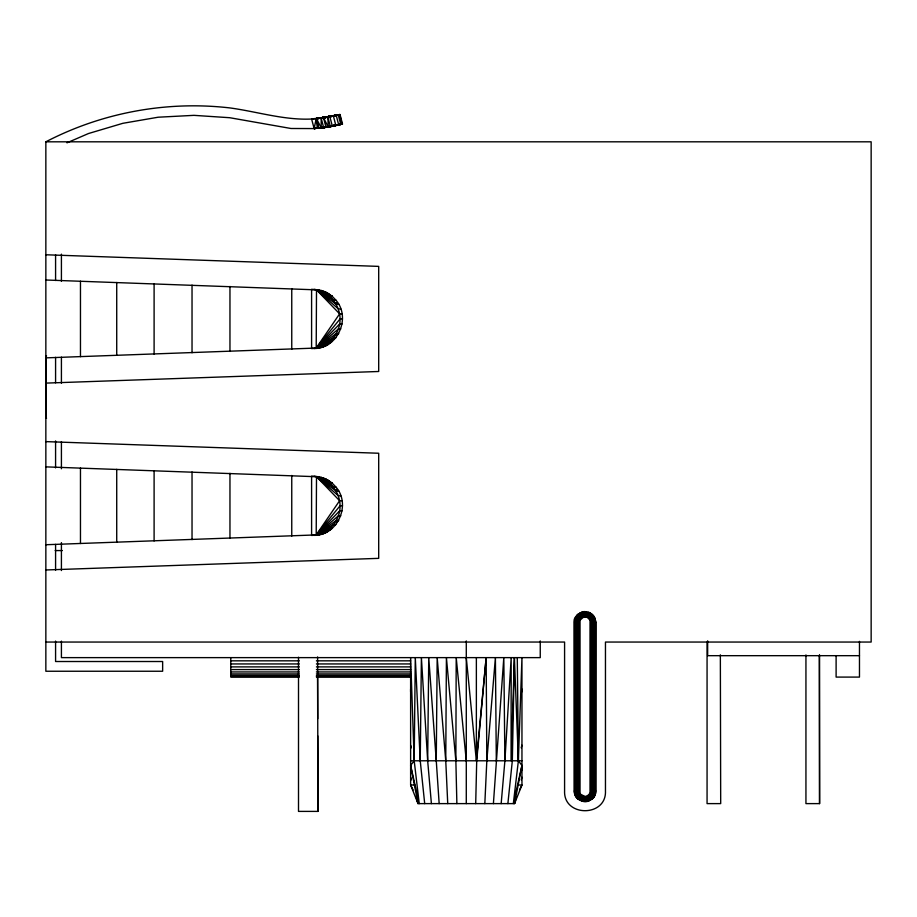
<?xml version="1.0" encoding="UTF-8"?>
<svg xmlns="http://www.w3.org/2000/svg" width="917" height="917" viewBox="0 0 917 917"><rect width="100%" height="100%" fill="white"/><g stroke="black" fill="none" stroke-linecap="round" stroke-linejoin="round"><path stroke-width="1.38" d="M321.626 118.075C290.712 122.546 260.313 112.046 229.961 107.931C166.905 100.606 102.165 112.527 45.85 141.814L45.85 671.244L162.641 671.244L162.641 661.512L55.582 661.512L55.582 641.075M46.022 418.209L46.022 355.922M55.582 570.305L55.582 544.389M55.582 467.899L55.582 440.928M55.582 382.813L55.582 357.332M55.582 280.487L55.582 254.869M61.416 641.132L61.416 657.627L540.251 657.627L540.251 640.937M61.416 570.546L61.416 542.612M61.416 468.77L61.416 441.581M61.416 383.283L61.416 357.172M61.416 281.336L61.416 254.158M80.467 543.517L80.467 468.083M80.467 356.656L80.467 281.221M116.723 542.256L116.723 469.344M116.723 355.395L116.723 282.482M154.102 540.95L154.102 470.65M154.102 354.088L154.102 283.789M192.031 539.62L192.031 471.98M192.031 352.758L192.031 285.118M229.961 538.302L229.961 473.298M229.961 351.44L229.961 286.436M299.274 677.021L230.763 677.021L230.763 657.627M291.755 536.136L291.755 475.453M291.755 349.285L291.755 288.591M298.506 657.237L298.506 811.396L317.97 811.396L317.591 656.939M466.283 803.613L466.283 640.937M466.283 657.627L476.359 760.789L476.37 657.627M574.317 791.119L575.039 791.107C576.14 802.994 593.907 802.994 594.995 791.107L595.729 791.119C596.004 804.874 573.904 804.427 574.317 791.119L574.317 622.219C577.378 611.352 592.222 608.968 594.995 622.23L594.995 791.107C595.362 803.762 574.672 803.762 575.039 791.107L575.039 622.23C575.738 608.258 594.938 610.791 595.729 622.391L595.649 791.119C595.775 803.865 574.42 804.61 574.638 791.119L574.638 622.23C574.248 609.06 595.786 609.06 595.408 622.23L595.408 791.119M593.161 797.905L591.098 796.151L586.101 797.137L581.917 796.403L578.856 792.128L574.5 792.964L574.397 622.23C571.463 615.41 590.067 605.713 586.101 616.213L591.178 621.222L591.178 792.128L589.585 796.472L585.023 798.948L579.922 797.114L577.16 792.46L577.16 620.889C578.318 612.464 591.717 612.464 592.875 620.889L592.875 792.46L590.112 797.114L586.399 798.833L581.47 797.171L577.538 793.778L575.085 794.707M575.761 792.724L575.761 620.626M577.538 793.778L577.985 621.05L577.538 619.56L575.005 618.608M594.961 794.707L595.534 792.964L591.178 792.128L586.101 797.137L580.037 793.904L580.037 619.445L582.306 614.871L581.424 612.396L585.023 611.765M574.581 620.396L577.985 621.05L579.578 617.749L581.47 616.178L588.129 616.946L590.009 619.445L590.009 793.904L594.239 796.403L591.843 799.2M594.732 794.626L592.497 793.778L592.05 792.299L592.05 621.05L592.497 619.56L594.961 618.631M594.285 792.724L594.285 620.626M595.649 791.119L595.729 622.391M707.064 642.049L707.064 803.613L720.693 803.613L720.349 654.83M707.649 640.857L707.649 655.678L859.47 655.678M805.94 654.921L805.94 803.613L819.569 803.613L819.569 654.921M836.109 655.678L836.109 677.09L859.47 677.09L859.47 641.373M456.872 803.613L455.864 760.789L456.207 657.627L466.283 760.789M45.85 280.006L316.503 289.864L316.205 348.047L45.85 357.871M45.85 466.868L316.503 476.725L316.205 534.909L45.85 544.732M447.737 803.613L445.754 760.789L446.407 657.627L455.864 760.789M439.163 803.613L436.263 760.789L437.18 657.627L445.754 760.789M424.697 803.613L420.238 760.789L421.396 657.627L427.666 760.789L431.403 803.613M427.666 760.789L428.755 657.627L436.263 760.789M517.28 657.627L518.38 760.789L521.956 765.443L513.337 803.613L518.38 760.789L514.414 657.627L512.328 760.789L507.88 803.613M475.705 803.613L476.714 760.789L486.159 657.627L486.824 760.789L484.829 803.613M514.414 657.627L511.09 760.789L511.182 657.627L504.9 760.789L501.163 803.613M586.846 611.926C591.419 611.501 600.348 622.104 591.178 621.222L590.468 617.749L585.023 614.39L585.023 611.685M518.38 760.789L521.956 657.627L521.956 784.998L514.552 803.613L418.014 803.613L410.621 784.998L410.621 657.627L414.197 760.789L419.241 803.613L410.621 765.443L414.197 760.789L415.286 657.627L420.238 760.789M591.098 796.151L592.05 792.299M493.403 803.613L503.811 657.627L504.9 760.789M342.052 313.855L339.622 313.843L316.205 348.047L323.667 346.592L314.153 348.494C337.605 348.781 351.406 317.637 335.863 300.1L333.421 300.042L329.891 296.397L318.738 289.887L311.597 289.291L311.597 348.586C323.472 348.322 334.522 340.23 338.35 328.985C343.829 314.13 335.828 297.154 321.168 291.193L321.225 290.471L314.153 289.382M342.052 500.716L339.622 500.705L316.205 534.909L323.667 533.453L314.153 535.356C337.605 535.643 351.406 504.488 335.863 486.961L333.421 486.904L329.891 483.259L318.738 476.748L311.597 476.152L311.597 535.448C323.472 535.184 334.522 527.092 338.35 515.847C343.829 500.991 335.828 484.016 321.168 478.055L321.225 477.333L314.153 476.244M486.824 760.789L495.398 657.627L496.315 760.789M476.359 760.789L486.159 657.627M583.178 801.504L584.026 796.655L587.889 795.99C593.368 800.507 587.465 802.26 583.189 801.424M521.956 765.443L514.552 803.613L516.409 797.011M521.234 771.071L521.956 768.354M521.211 771.85L521.956 769.088M521.211 779.863L521.956 777.226M521.188 747.813L521.956 745.212M588.622 612.396L587.889 617.359L584.026 616.683L579.578 617.749L576.885 615.445M581.389 801.034L582.306 798.478L583.785 798.008L587.728 798.478L588.645 801.034M583.946 616.213L581.023 617.565L578.856 621.222L578.856 792.128L580.461 796.472L578.191 799.2M519.469 789.961L521.956 784.998L517.669 784.998M590.319 613.095L588.565 616.178M579.75 800.186L581.917 796.403L584.026 796.655M587.728 798.478L588.565 797.171M586.101 616.213L584.026 616.683L578.856 621.222L577.985 621.05M591.843 614.138L589.012 617.565L587.889 617.359M576.942 615.49L578.191 614.138M588.129 796.403L590.422 794.145M590.422 619.204L589.012 617.565L590.468 617.749L593.161 615.445M576.885 797.905L578.936 796.151L577.985 792.299M585.023 614.39L581.47 616.178L579.75 613.164M336.482 335.175L338.705 333.582L336.264 333.628L316.205 348.047L317.362 348.219M336.482 522.037L338.705 520.443L336.264 520.489L316.205 534.909L317.362 535.081M577.538 619.56L578.856 618.746L580.037 619.445M592.497 793.778L589.585 796.472L591.797 799.143M333.421 339.233L335.863 337.777L333.421 337.834L316.205 348.047L326.016 345.583L316.205 348.047L340.047 318.944L342.477 318.944M590.009 619.445L594.239 616.946L593.104 615.49M580.037 793.904L575.876 796.369L578.249 799.143M324.916 344.964L318.715 347.933L316.503 348.013L321.225 347.394L321.168 346.683M322.44 533.018L318.715 534.794L316.205 534.909L340.047 505.794L342.477 505.794M328.63 530.049L332.355 528.272L329.891 528.341L316.205 534.909L339.622 510.895L342.052 510.884M66.975 142.823L88.49 133.527L122.844 123.314L158.171 117.216L193.968 115.347L229.743 117.72L290.998 128.495L314.153 128.575L338.614 124.93L327.999 126.672M327.896 343.061L328.252 344.379L318.715 347.933L330.361 342.992L327.896 343.061L316.205 348.047L339.622 324.033L342.052 324.022M327.77 530.954L330.361 529.854L327.896 529.923L316.205 534.909L338.35 515.847L340.78 515.812M325.191 532.043L318.715 534.794L316.503 534.875L321.225 534.256L321.168 533.545M327.896 529.923L328.252 531.241L318.715 534.794L326.016 532.445L316.205 534.909L333.421 524.696L335.863 524.639M587.728 614.871L582.306 614.871M323.529 345.663L328.252 344.379M323.529 532.525L328.252 531.241M340.047 114.556L316.205 118.648L314.153 128.575L340.883 124.38L318.703 128.197L316.503 118.625L340.047 114.556L316.72 118.602L340.047 114.556L342.477 123.99L323.667 127.623L314.153 128.575L311.597 118.992L332.252 116.264M333.662 116.046L339.668 114.659L342.052 124.093L314.153 128.575L335.863 125.537L333.421 116.104L316.205 118.648L317.362 128.323M328.171 126.97L318.715 128.185L316.205 118.648L338.281 115.003L340.78 124.414L328.366 126.535M332.516 116.276L322.75 117.915L326.532 117.307M339.577 114.682L316.205 118.648L321.168 118.133L323.667 127.623L332.355 126.237L329.891 116.791L316.205 118.648L339.622 114.671L340.964 120.07M332.665 126.179L324.114 127.566L336.115 125.48L319.242 128.139L342.477 123.99L318.703 128.197L330.361 126.603L327.896 117.147L316.205 118.648L336.264 115.485L338.705 124.907L328.045 126.649M322.475 117.892L336.172 115.496M325.581 126.982L318.703 128.197L328.252 126.959L327.896 117.147M328.297 126.512L342.052 124.093M325.615 127.004L318.715 128.185L330.361 126.603M323.609 127.635L335.771 125.549M316.72 118.602L338.465 114.957M322.956 117.846L332.332 116.276M338.35 114.992L316.503 118.625L321.225 127.921L321.168 118.133M319.242 128.139L338.877 124.861M335.863 125.537L318.703 128.197L332.355 126.237L326.016 127.303L323.529 117.823L329.799 116.814L323.655 117.743M332.011 116.31L316.503 118.625L321.11 118.133M323.403 117.823L325.695 117.502M45.85 383.111L378.698 371.488L378.698 266.389L45.85 254.766M45.85 569.973L378.698 558.35L378.698 453.25L45.85 441.616M332.355 341.422L329.891 341.479L316.205 348.047L338.35 328.985L340.78 328.951M45.85 141.814L871.15 141.814L871.15 642.049L605.461 642.049L605.461 790.958C606.607 817.276 563.439 817.276 564.585 790.958L564.585 642.049L45.85 642.049M45.85 355.922L46.549 355.922M45.85 418.209L46.549 418.209M55.192 550.567L62.333 550.567M230.763 660.825L299.274 660.825M316.411 660.825L410.621 660.825M230.763 663.942L299.274 663.942M316.411 663.942L410.621 663.942M230.763 666.888L299.274 666.888M316.411 666.888L410.621 666.888M230.763 669.582L299.274 669.582M316.411 669.582L410.621 669.582M230.763 671.943L299.274 671.943M316.411 671.943L410.621 671.943M230.763 673.915L299.274 673.915M316.411 673.915L410.621 673.915M230.763 675.451L299.274 675.451M316.411 675.451L410.621 675.451L410.621 677.021L316.411 677.021M230.763 676.494L299.274 676.494M316.411 676.494L410.621 676.494M410.621 760.789L521.956 760.789M414.897 784.998L410.621 784.998L413.108 789.961M340.78 308.926L338.35 308.891L316.503 289.864L323.529 292.214L329.891 296.397L332.355 296.455L335.863 300.1M340.78 495.788L338.35 495.753L316.503 476.725L323.529 479.075L329.891 483.259L332.355 483.316L335.863 486.961M336.516 302.564L338.705 304.295L336.264 304.249L316.503 289.864L339.622 313.843M336.516 489.426L338.705 491.157L336.264 491.111L316.503 476.725L339.622 500.705M329.891 296.397L323.529 292.214L326.016 292.294L332.355 296.455L330.177 295.171M329.891 483.259L323.529 479.075L326.016 479.155L332.355 483.316L321.225 477.333M321.168 291.193L323.667 291.285L330.361 294.884L327.885 294.804L328.252 293.497L323.529 292.214M321.168 478.055L323.667 478.135L330.361 481.746L327.885 481.666L328.252 480.348L323.529 479.075M578.936 796.151L581.917 796.403L579.624 794.145M321.225 290.471L328.011 293.876M575.807 616.946L578.856 618.746M316.503 289.864L333.421 300.042M316.503 476.725L333.421 486.904M590.468 617.749L592.497 619.56M326.016 292.294L332.355 296.455M326.016 479.155L332.355 483.316M336.482 302.69L338.705 304.295M336.482 489.552L338.705 491.157M323.667 291.285L325.879 292.878M329.214 295.285L331.427 296.89M323.667 478.135L330.326 482.95M578.249 614.207L581.023 617.565M581.47 797.171L582.306 798.478M323.529 117.823L328.252 126.959M591.178 618.746L592.05 621.05M410.621 745.212L411.389 747.813M410.621 777.226L411.355 779.863M416.169 797.011L418.014 803.613L410.621 765.443M410.621 769.088L411.366 771.85M410.621 768.354L411.332 771.071M584.026 616.683L583.178 611.845M586.101 797.137L586.857 801.504M595.454 620.396L595.729 622.219M410.713 675.944L411.274 684.426M579.578 617.749L579.624 619.204M819.294 655.219L819.569 803.613M317.569 676.047L317.695 718.79M317.74 735.881L317.97 811.396M585.023 798.948L585.023 801.664M521.956 689.08L521.956 691.796M410.621 689.08L410.621 691.796M576.415 620.752L576.415 792.597C577.676 801.836 592.371 801.836 593.631 792.597L593.631 620.752C592.371 611.513 577.676 611.513 576.415 620.752M325.34 127.108L318.703 128.197L325.386 127.085"/></g></svg>
